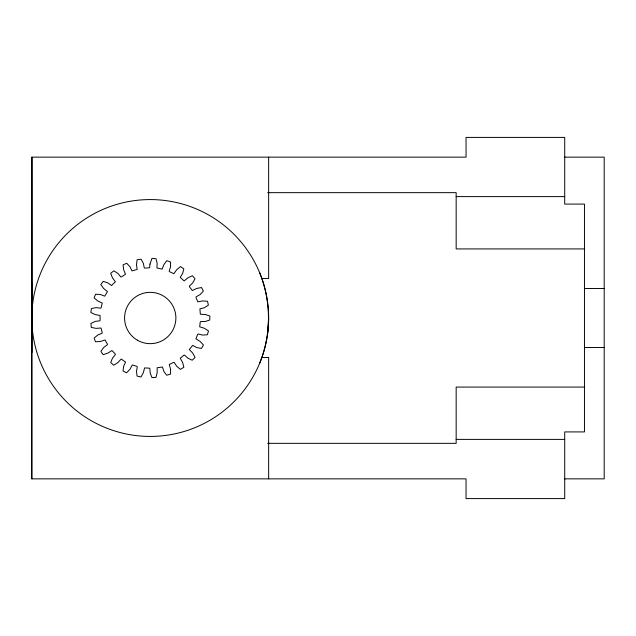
<?xml version="1.0" encoding="UTF-8"?>
<svg xmlns="http://www.w3.org/2000/svg" width="636" height="636" viewBox="0 0 636 636"><rect width="100%" height="100%" fill="white"/><g stroke="black" fill="none" stroke-linecap="round" stroke-linejoin="round"><path stroke-width="0.95" d="M31.8 478.86L31.8 157.14L466.069 157.14L466.037 137.4L564.72 137.4L564.72 204.084L584.46 204.084L584.46 431.916L564.72 431.916L564.72 498.6L466.037 498.6L466.037 478.86L31.8 478.86L31.8 157.14L31.887 300.733M259.639 363.323C271.445 334.56 271.357 301.448 259.639 272.677M267.645 333.455L268.654 318A118.431 118.431 0 0 0 91.012 215.437A118.431 118.431 0 0 0 91.012 420.563A118.431 118.431 0 0 0 268.654 318L268.654 318M564.45 157.14L604.2 157.14L604.2 478.86L564.45 478.86M267.692 192.66L456.163 192.66L456.163 248.922L584.46 248.922M456.163 196.611L564.72 196.611M261.603 278.52L268.654 278.52L268.654 157.14M584.46 288.505L604.2 288.505M584.46 347.495L604.2 347.495M261.603 357.48L268.654 357.48L268.654 478.86M584.46 387.078L456.163 387.078L456.163 443.34L267.692 443.34M456.163 439.389L564.72 439.389M31.887 283.457L31.887 352.543M149.961 264.099L149.603 267.756L144.905 268.13L144.269 267.851L143.37 263.352L141.081 259.154L137.106 259.774L136.486 264.663L137.13 269.489L131.986 270.912L129.998 266.77L126.731 263.28L123.042 264.862L123.654 269.759L125.475 274.275L121.54 276.859L120.848 276.93L117.891 273.408L113.86 270.841L110.68 273.297L112.493 277.884L115.378 281.804L111.554 285.524L107.818 282.853L103.278 281.366L100.806 284.538L103.7 288.529L107.476 291.606L104.694 296.161L100.409 294.508L95.639 294.198L94.033 297.879L97.833 301.027L102.253 303.07L101.156 307.649L100.695 308.174L96.131 307.633L91.433 308.516L90.797 312.483L95.257 314.589L100.043 315.472L100.122 320.178L99.804 320.798L95.257 321.411L90.924 323.438L91.29 327.437L96.131 328.367L100.997 328.025L102.237 332.572L102.086 333.248L97.833 334.973L94.136 338.018L95.487 341.802L100.409 341.492L105.035 339.958L107.365 344.052L107.389 344.744L103.7 347.471L100.878 351.334L103.127 354.665L107.818 353.147L111.912 350.508L115.188 353.886L115.386 354.554L112.493 358.116L110.72 362.56L113.725 365.223L117.891 362.592L121.206 359.014L125.57 362.067L123.654 366.241L123.042 370.987L126.62 372.815L129.998 369.23L132.312 364.945L136.812 366.328L137.304 366.821L136.486 371.337L137.074 376.083L140.993 376.965L143.37 372.648L144.555 367.926L149.253 368.149L149.858 368.498L150.183 373.078L151.932 377.53L155.947 377.41L157.179 372.64L157.148 367.767L162.426 367.004L163.881 371.36L166.68 375.232L170.543 374.127L170.543 369.198L169.303 364.484L173.533 362.409L174.224 362.433L176.721 366.288L180.401 369.349L183.86 367.306L182.643 362.536L180.266 358.275L183.844 355.222L184.519 355.063L187.898 358.187L192.215 360.23L195.069 357.392L192.7 353.075L189.337 349.546L192.66 345.372L196.707 347.55L201.405 348.456L203.456 345.006L200.086 341.413L195.952 338.829L197.621 334.417L198.138 333.956L202.598 335.069L207.368 334.775L208.497 330.919L204.339 328.271L199.696 326.801L200.213 322.118L200.602 321.546L205.197 321.506L209.745 320.035L209.88 316.02L205.197 314.494L200.332 314.224L199.903 308.905L204.339 307.729L208.385 305.177L207.519 301.249L202.598 300.931L197.82 301.877L196.015 297.529L196.079 296.837L200.086 294.587L203.369 291.113L201.548 287.528L196.707 288.45L192.311 290.549L189.488 286.788L189.377 286.097L192.7 282.925L195.014 278.743L192.358 275.722L187.898 277.813L184.162 280.945L180.211 277.368L182.643 273.464L183.844 268.837L180.521 266.571L176.721 269.712L173.882 273.671L169.589 271.731L169.16 271.19L170.543 266.802L170.559 262.024L166.783 260.657L163.881 264.64L162.116 269.179L156.925 267.947L157.179 263.36L156.003 258.725L151.996 258.335L149.961 264.099M137.4 340.22A25.663 25.663 0 0 0 175.886 318A25.663 25.663 0 0 0 137.4 295.78A25.663 25.663 0 0 0 137.4 340.22"/></g></svg>
